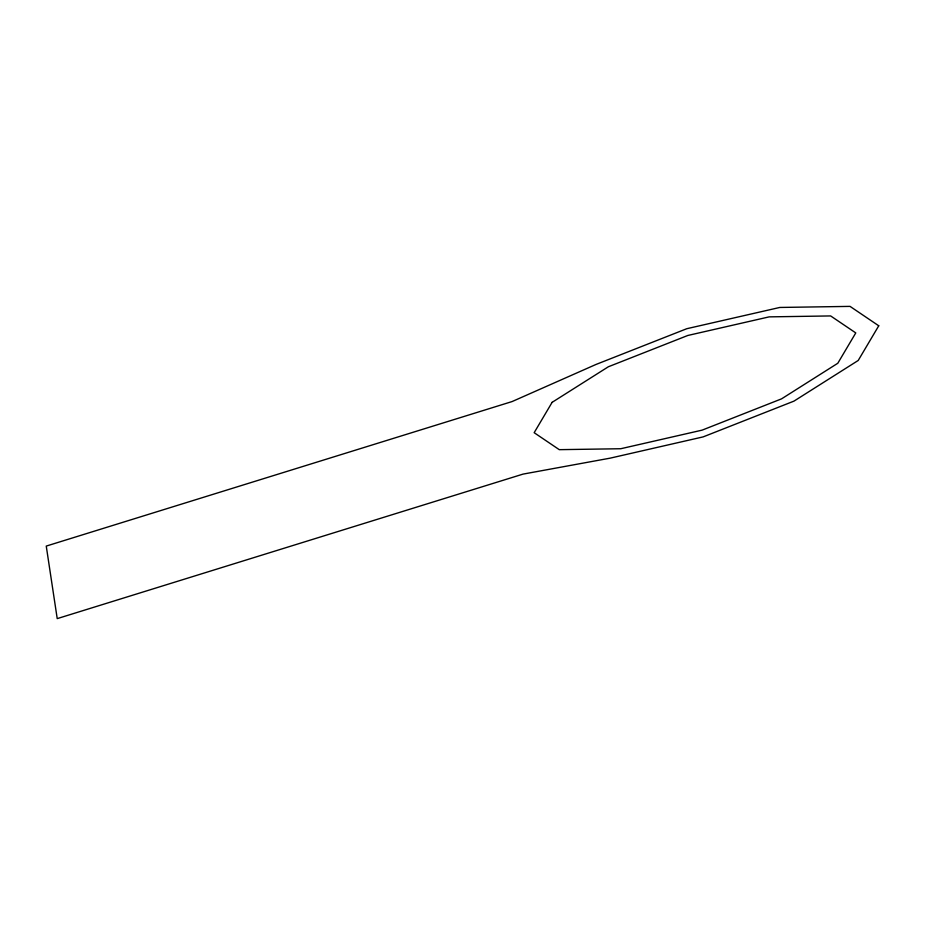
<?xml version="1.0" encoding="UTF-8"?>
<svg xmlns="http://www.w3.org/2000/svg" width="925" height="925" viewBox="0 0 925 925"><rect width="100%" height="100%" fill="white"/><g stroke="black" fill="none" stroke-linecap="round" stroke-linejoin="round"><path stroke-width="1.39" d="M552.121 402.34L534.164 432.692L559.278 449.666L620.768 448.729L702.121 430.137L781.567 398.848L837.807 363.259L855.775 332.919L830.65 315.934L769.172 316.87L687.807 335.474L608.361 366.762L552.121 402.34M878.75 325.785L858.215 360.472L793.939 401.138L703.15 436.889L610.165 458.153L523.053 474.109L57.223 618.617L46.25 546.085L512.08 401.566L595.989 364.462L686.789 328.71L779.775 307.458L850.04 306.383L878.75 325.785"/></g></svg>
